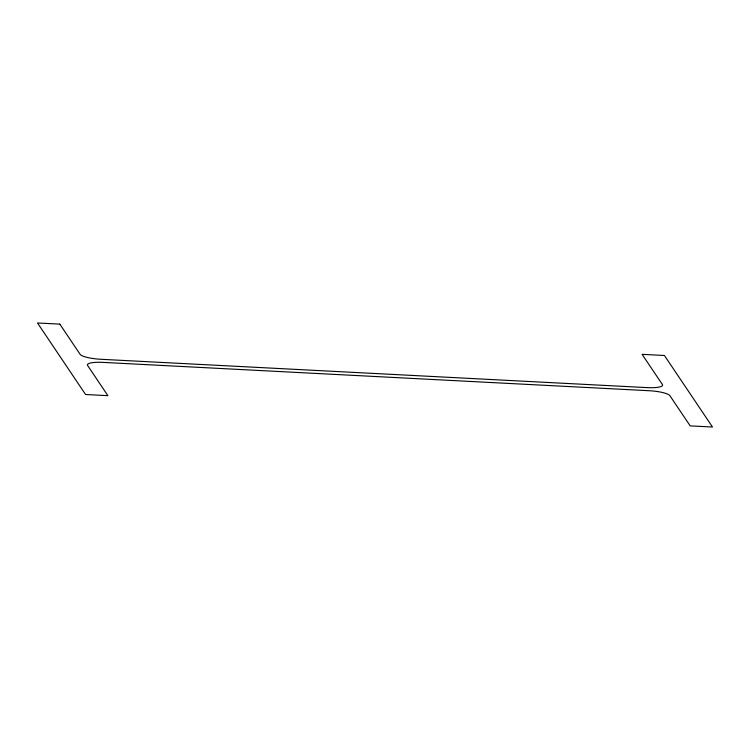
<?xml version="1.0" encoding="UTF-8"?>
<svg xmlns="http://www.w3.org/2000/svg" width="750" height="750" viewBox="0 0 750 750"><rect width="100%" height="100%" fill="white"/><g stroke="black" fill="none" stroke-linecap="round" stroke-linejoin="round"><path stroke-width="1.12" d="M59.822 324.131L37.5 322.969L85.575 394.509L107.897 395.663L87.6 365.466A18.244 3.825 5 0 1 102.872 362.381L649.209 390.722A18.244 3.825 5 0 1 669.881 395.672L690.178 425.869L712.5 427.031L664.425 355.491L642.103 354.337L662.4 384.534A18.244 3.825 5 0 1 647.128 387.619L100.791 359.278A18.244 3.825 5 0 1 80.119 354.328L59.822 324.131"/></g></svg>
